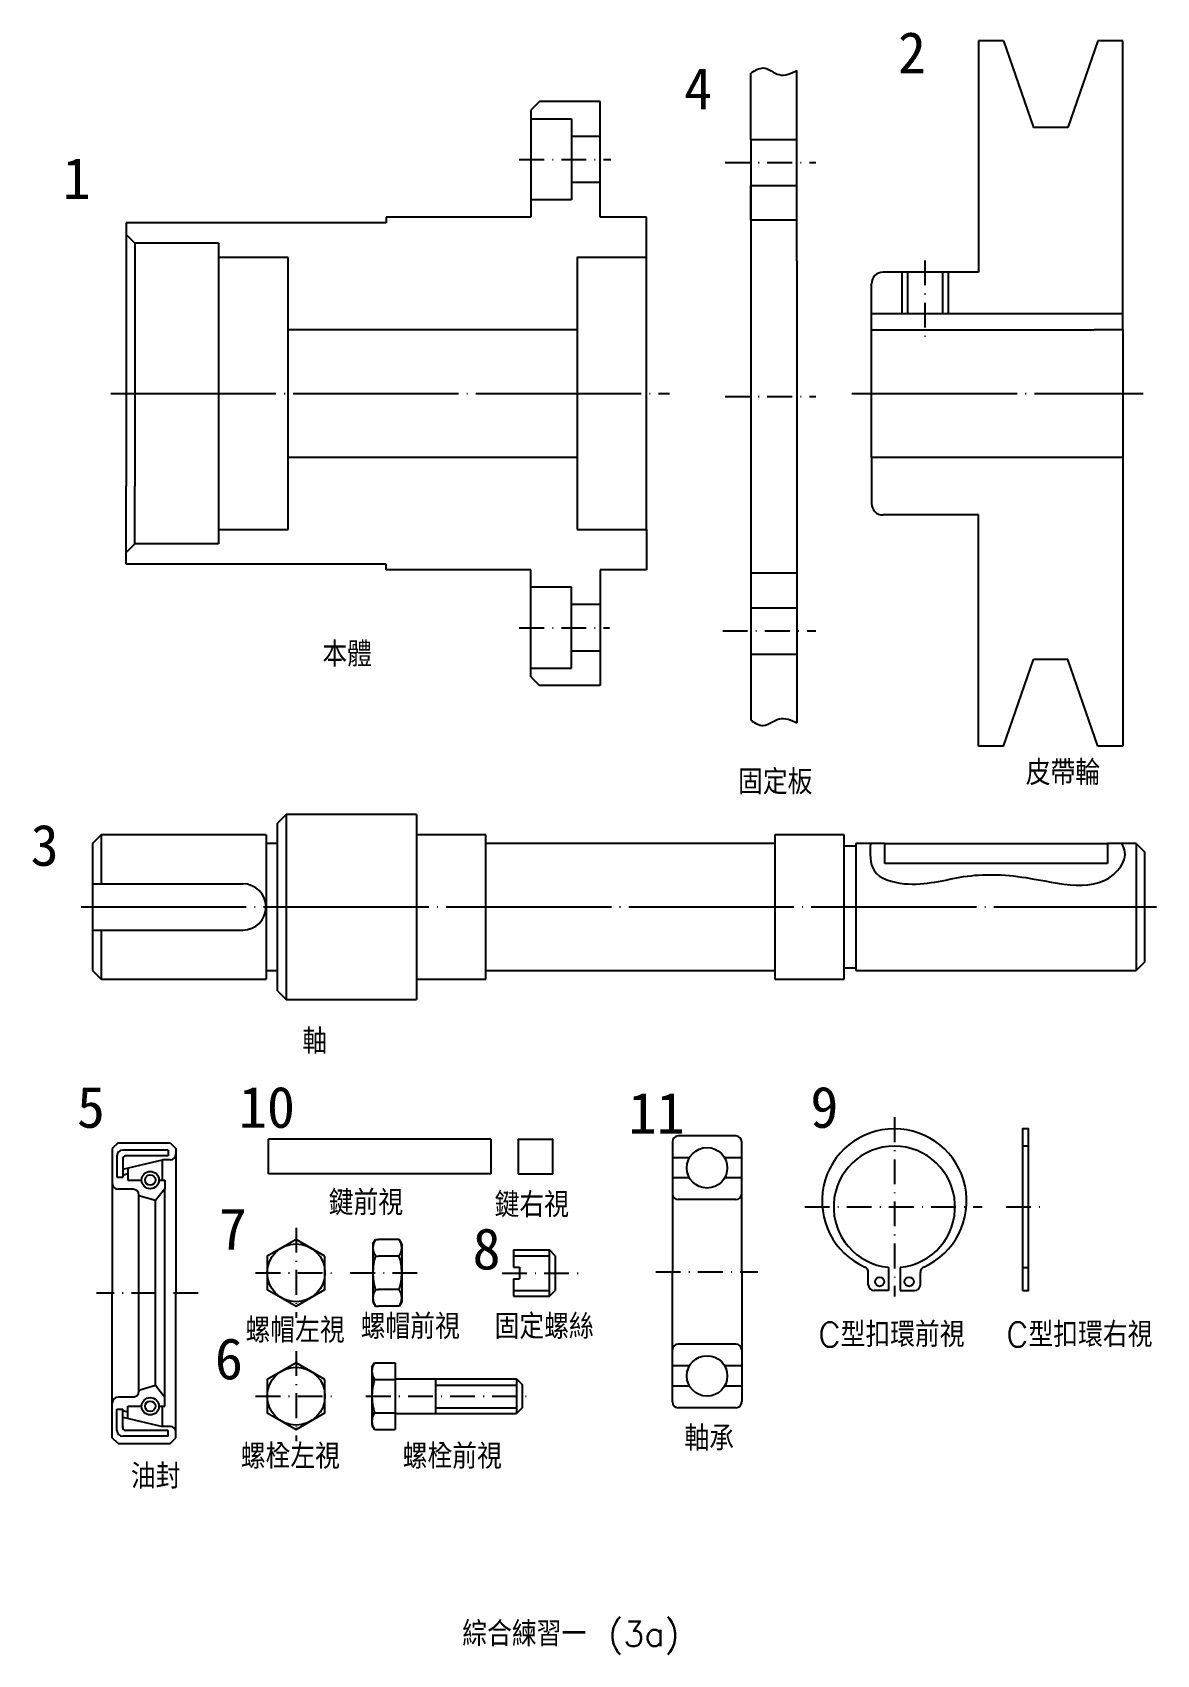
# Model space of a CAD drawing. Extents: x 406 to 542, y -387 to -190.
import ezdxf

# ---------------------------------------------------------------- set-up
doc = ezdxf.new("R2010")
doc.units = 0
for name, pattern in [('CENT3', [5, 3, -1, 0, -1]), ('中心線', [22, 20, -1, 0, -1]), ('虛線', [4, 3, -1])]:
    doc.linetypes.add(name, pattern=pattern)
doc.layers.get('0').update_dxf_attribs({"color": 3, "linetype": 'CONTINUOUS'})
for name, color, linetype in [('CENT3', 1, 'CENT3'), ('中心線', 1, '中心線'), ('文字', 6, 'CONTINUOUS'), ('虛線', 6, '虛線'), ('輪廓線', 7, 'CONTINUOUS')]:
    doc.layers.add(name, color=color, linetype=linetype)
doc.styles.add('CNS1', font='txt.shx', dxfattribs={"height": 3, "bigfont": 'chineset.shx'})

msp = doc.modelspace()

# ---------------------------------------------------------------- linework, layer by layer
for p, q in [((511.11, -219.18), (511.11, -224.22)), ((516.71, -219.18), (516.71, -224.22)), ((464.11, -338.24), (468.45, -338.24)), ((464.11, -342.44), (468.45, -342.44)), ((454.66, -353.92), (464.46, -353.92)), ((454.66, -356.64), (464.46, -356.64))]:
    msp.add_line(p, q)
for points in [[(492.81, -195.12), (494.33, -194.47), (496.27, -195.28), (498.41, -194.79)], [(492.81, -273.41), (494.33, -274.06), (496.27, -273.25), (498.41, -273.73)], [(507.3, -288.33), (507.76, -291.63), (511.41, -293.21), (518.59, -292.36), (526.13, -292.48), (537.21, -291.63), (538.12, -289.38), (537.74, -288.33)]]:
    msp.add_spline(points, degree=3)
at = {"layer": 'CENT3'}
for p, q in [((464.8, -205.53), (475.89, -205.53)), ((489.72, -205.91), (500.7, -205.91)), ((513.91, -217.78), (513.91, -227.58)), ((489.72, -234.22), (500.7, -234.22)), ((464.8, -262.23), (475.73, -262.23)), ((489.43, -262.61), (500.7, -262.61)), ((510.2, -321.48), (510.2, -343.18)), ((499.35, -332.33), (520.83, -332.33)), ((523.73, -332.33), (528.43, -332.33)), ((437.77, -334.87), (437.77, -345.75)), ((432.87, -340.31), (442.21, -340.31)), ((444.34, -340.31), (453.07, -340.31)), ((462.71, -340.34), (472.51, -340.34)), ((481.33, -340.2), (493.66, -340.2)), ((425.94, -342.77), (413.6, -342.77)), ((437.77, -349.8), (437.77, -360.68)), ((432.87, -355.24), (442.21, -355.24)), ((446.23, -355.24), (465.85, -355.24))]:
    msp.add_line(p, q, dxfattribs=at)
at = {"layer": '中心線'}
for p, q in [((415.34, -233.88), (482.98, -233.88)), ((505.05, -233.88), (540.33, -233.88)), ((411.74, -296.03), (541.94, -296.03))]:
    msp.add_line(p, q, dxfattribs=at)
at = {"layer": '虛線'}
for p, q in [((526.43, -324.98), (525.73, -324.98)), ((525.73, -339.65), (526.43, -339.65))]:
    msp.add_line(p, q, dxfattribs=at)
at = {"layer": '輪廓線'}
for p, q in [((520.38, -191.18), (520.38, -219.18)), ((523.43, -191.18), (520.38, -191.18)), ((523.43, -191.18), (527.05, -201.68)), ((534.83, -191.18), (531.22, -201.68)), ((537.88, -191.18), (534.83, -191.18)), ((537.88, -226.18), (537.88, -191.18)), ((492.81, -198.91), (492.81, -195.12)), ((498.41, -205.91), (498.41, -194.79)), ((467.25, -198.53), (466.2, -199.58)), ((466.2, -199.58), (466.2, -212.53)), ((474.6, -198.53), (467.25, -198.53)), ((474.6, -202.73), (474.6, -198.53)), ((492.81, -203.11), (492.81, -198.91)), ((466.2, -200.63), (471.1, -200.63)), ((471.1, -200.63), (471.1, -210.43)), ((531.22, -201.68), (527.05, -201.68)), ((471.1, -202.73), (474.6, -202.73)), ((474.6, -208.33), (474.6, -202.73)), ((492.81, -203.11), (492.81, -265.41)), ((492.81, -203.11), (498.41, -203.11)), ((498.41, -212.91), (498.41, -205.96)), ((474.6, -208.33), (471.1, -208.33)), ((474.6, -212.53), (474.6, -208.33)), ((492.81, -208.71), (498.41, -208.71)), ((492.81, -212.91), (492.81, -208.71)), ((471.1, -210.43), (466.2, -210.43)), ((448.7, -213.23), (417.2, -213.23)), ((417.2, -213.23), (417.2, -214.63)), ((466.2, -212.53), (448.7, -212.53)), ((448.7, -212.53), (448.7, -213.23)), ((480.2, -212.53), (474.6, -212.53)), ((480.2, -217.43), (480.2, -212.53)), ((498.41, -212.91), (492.81, -212.91)), ((498.41, -217.81), (498.41, -212.91)), ((417.2, -214.63), (417.2, -222.68)), ((417.2, -214.63), (418.25, -215.68)), ((428.4, -215.68), (418.25, -215.68)), ((418.25, -215.68), (418.25, -222.68)), ((428.4, -215.68), (428.4, -252.08)), ((436.8, -217.43), (428.4, -217.43)), ((436.8, -250.33), (436.8, -217.43)), ((498.41, -217.81), (498.41, -250.71)), ((520.38, -219.18), (508.84, -219.18)), ((511.81, -219.18), (511.81, -224.22)), ((516.01, -219.18), (516.01, -224.22)), ((507.44, -241.58), (507.44, -220.58)), ((417.2, -222.68), (417.2, -245.08)), ((418.25, -222.68), (418.25, -245.08)), ((537.88, -224.22), (507.44, -224.22)), ((471.8, -226.18), (436.8, -226.18)), ((507.44, -226.18), (534.38, -226.18)), ((537.88, -226.18), (534.38, -226.18)), ((537.88, -226.18), (537.88, -241.58)), ((436.8, -241.58), (471.8, -241.58)), ((507.44, -241.58), (537.88, -241.58)), ((507.44, -241.58), (507.44, -247.18)), ((537.88, -241.58), (537.88, -276.58)), ((417.2, -253.13), (417.2, -245.08)), ((418.25, -252.08), (418.25, -245.08)), ((520.38, -248.58), (508.84, -248.58)), ((520.38, -276.58), (520.38, -248.58)), ((428.4, -250.33), (436.8, -250.33)), ((480.2, -250.33), (480.2, -255.23)), ((498.41, -250.71), (498.41, -255.61)), ((417.2, -253.13), (418.25, -252.08)), ((417.2, -254.53), (417.2, -253.13)), ((428.4, -252.08), (418.25, -252.08)), ((448.7, -254.53), (417.2, -254.53)), ((448.7, -255.23), (448.7, -254.53)), ((466.2, -255.23), (448.7, -255.23)), ((466.2, -268.18), (466.2, -255.23)), ((480.2, -255.23), (474.6, -255.23)), ((474.6, -255.23), (474.6, -259.43)), ((498.41, -255.61), (492.81, -255.61)), ((492.81, -255.61), (492.81, -259.81)), ((498.41, -255.61), (498.41, -273.73)), ((471.1, -257.33), (466.2, -257.33)), ((471.1, -267.13), (471.1, -257.33)), ((474.6, -259.43), (471.1, -259.43)), ((474.6, -259.43), (474.6, -265.03)), ((492.81, -259.81), (498.41, -259.81)), ((471.1, -265.03), (474.6, -265.03)), ((474.6, -265.03), (474.6, -269.23)), ((492.81, -265.41), (492.81, -269.61)), ((492.81, -265.41), (498.41, -265.41)), ((523.43, -276.58), (527.05, -266.08)), ((531.22, -266.08), (527.05, -266.08)), ((534.83, -276.58), (531.22, -266.08)), ((466.2, -267.13), (471.1, -267.13)), ((466.2, -268.18), (467.25, -269.23)), ((474.6, -269.23), (467.25, -269.23)), ((492.81, -269.61), (492.81, -273.41)), ((523.43, -276.58), (520.38, -276.58)), ((537.88, -276.58), (534.83, -276.58)), ((436.59, -284.83), (435.54, -285.88)), ((435.54, -306.18), (435.54, -285.88)), ((452.34, -284.83), (436.59, -284.83)), ((436.59, -284.83), (436.59, -307.23)), ((452.34, -284.83), (452.34, -307.23)), ((414.19, -287.28), (413.14, -288.33)), ((413.14, -288.33), (413.14, -303.73)), ((434.14, -287.28), (414.19, -287.28)), ((414.19, -287.28), (414.19, -293.23)), ((434.14, -287.28), (434.14, -304.78)), ((435.54, -288.33), (434.14, -288.33)), ((460.74, -287.28), (452.34, -287.28)), ((460.74, -304.78), (460.74, -287.28)), ((495.74, -288.33), (460.74, -288.33)), ((495.74, -287.28), (495.74, -304.78)), ((504.14, -287.28), (495.74, -287.28)), ((504.14, -304.78), (504.14, -287.28)), ((505.54, -288.33), (505.54, -303.73)), ((509.05, -288.33), (505.54, -288.33)), ((509.05, -288.33), (535.99, -288.33)), ((509.05, -290.78), (509.05, -288.33)), ((539.49, -288.33), (535.99, -288.33)), ((535.99, -288.33), (535.99, -290.78)), ((539.49, -288.33), (540.54, -289.38)), ((539.49, -288.33), (539.49, -303.73)), ((505.54, -288.68), (504.14, -288.68)), ((540.54, -302.68), (540.54, -289.38)), ((535.99, -290.78), (509.05, -290.78)), ((413.14, -293.23), (431.34, -293.23)), ((434.14, -296.03), (434.14, -296.03)), ((413.14, -298.83), (431.34, -298.83)), ((414.19, -298.83), (414.19, -304.78)), ((413.14, -303.73), (414.19, -304.78)), ((434.14, -303.73), (435.54, -303.73)), ((460.74, -303.73), (495.74, -303.73)), ((504.14, -303.38), (505.54, -303.38)), ((505.54, -303.73), (539.49, -303.73)), ((540.54, -302.68), (539.49, -303.73)), ((414.19, -304.78), (434.14, -304.78)), ((435.54, -306.18), (436.59, -307.23)), ((452.34, -304.78), (460.74, -304.78)), ((495.74, -304.78), (504.14, -304.78)), ((436.59, -307.23), (452.34, -307.23)), ((491.03, -323.75), (484.03, -323.75)), ((416.23, -324.57), (415.53, -325.27)), ((415.53, -325.27), (415.53, -342.77)), ((416.23, -324.57), (422.53, -324.57)), ((422.29, -325.46), (416.79, -325.46)), ((422.29, -325.46), (422.29, -326.16)), ((422.53, -324.57), (423.23, -325.27)), ((423.23, -325.27), (423.23, -342.77)), ((461.37, -324.14), (434.43, -324.14)), ((434.43, -328.34), (434.43, -324.14)), ((461.37, -324.14), (461.37, -328.34)), ((464.65, -324.14), (468.85, -324.14)), ((464.65, -324.14), (464.65, -328.34)), ((468.85, -328.34), (468.85, -324.14)), ((483.33, -324.45), (483.33, -340.2)), ((491.73, -340.2), (491.73, -324.45)), ((416.09, -326.16), (416.09, -328.73)), ((416.79, -326.51), (416.79, -328.73)), ((416.79, -327.78), (421.61, -326.64)), ((422.29, -326.16), (417.14, -326.16)), ((417.41, -327.63), (417.41, -329.08)), ((422.53, -326.64), (421.61, -326.64)), ((421.61, -329.08), (421.61, -326.64)), ((485.41, -326.38), (483.33, -326.38)), ((491.73, -326.38), (489.66, -326.38)), ((416.09, -328.73), (416.79, -328.73)), ((417.41, -328.35), (416.79, -328.53)), ((417.41, -329.08), (419.07, -329.08)), ((421.17, -329.08), (421.88, -329.08)), ((421.88, -329.08), (421.88, -330.13)), ((461.37, -328.34), (434.43, -328.34)), ((464.65, -328.34), (468.85, -328.34)), ((485.41, -328.83), (483.33, -328.83)), ((491.73, -328.83), (489.66, -328.83)), ((418.04, -330.2), (416.23, -330.2)), ((418.74, -330.98), (418.74, -330.89)), ((418.74, -354.57), (418.74, -330.98)), ((420.76, -331.57), (418.74, -330.98)), ((421.88, -330.13), (420.76, -331.57)), ((420.76, -353.97), (420.76, -331.57)), ((421.88, -355.42), (421.88, -330.13)), ((491.03, -331.45), (484.03, -331.45)), ((447.07, -336.81), (447.39, -336.27)), ((447.07, -336.81), (447.07, -343.81)), ((447.39, -336.27), (447.77, -336.27)), ((450.26, -336.27), (447.77, -336.27)), ((450.57, -336.81), (450.26, -336.27)), ((450.57, -336.81), (450.57, -343.81)), ((464.11, -337.54), (468.45, -337.54)), ((464.11, -337.54), (464.11, -339.64)), ((468.45, -343.14), (468.45, -337.54)), ((469.15, -338.24), (468.45, -337.54)), ((447.37, -338.29), (447.77, -338.29)), ((450.27, -338.29), (447.77, -338.29)), ((464.11, -339.64), (464.81, -339.64)), ((464.81, -339.64), (464.81, -341.04)), ((469.15, -338.24), (469.15, -342.44)), ((509.5, -339.65), (509.5, -342.45)), ((510.9, -339.65), (510.9, -342.45)), ((525.73, -339.65), (525.73, -342.45)), ((464.11, -341.04), (464.11, -343.14)), ((464.11, -341.04), (464.81, -341.04)), ((483.33, -355.95), (483.33, -340.2)), ((491.73, -340.2), (491.73, -355.95)), ((507.05, -341.75), (507.05, -340.26)), ((513.35, -341.75), (513.35, -340.26)), ((415.53, -360.27), (415.53, -342.77)), ((423.23, -360.27), (423.23, -342.77)), ((447.37, -342.33), (447.77, -342.33)), ((450.27, -342.33), (447.77, -342.33)), ((464.11, -343.14), (468.45, -343.14)), ((468.45, -343.14), (469.15, -342.44)), ((509.5, -342.45), (507.75, -342.45)), ((510.9, -342.45), (512.65, -342.45)), ((447.07, -343.81), (447.39, -344.35)), ((447.39, -344.35), (447.77, -344.35)), ((450.26, -344.35), (447.77, -344.35)), ((450.57, -343.81), (450.26, -344.35)), ((491.03, -348.95), (484.03, -348.95)), ((446.96, -351.74), (447.27, -351.2)), ((447.27, -351.2), (449.76, -351.2)), ((449.76, -351.2), (449.76, -359.28)), ((446.96, -351.74), (446.96, -358.74)), ((446.96, -353.22), (449.76, -353.22)), ((449.76, -353.14), (464.46, -353.14)), ((454.66, -353.14), (454.66, -357.34)), ((464.46, -353.14), (464.46, -357.34)), ((464.46, -353.14), (465.16, -353.84)), ((485.41, -351.58), (483.33, -351.58)), ((491.73, -351.58), (489.66, -351.58)), ((418.04, -355.35), (416.23, -355.35)), ((420.76, -353.97), (418.74, -354.57)), ((418.74, -354.57), (418.74, -354.66)), ((421.88, -355.42), (420.76, -353.97)), ((465.16, -353.84), (465.16, -356.64)), ((485.41, -354.03), (483.33, -354.03)), ((491.73, -354.03), (489.66, -354.03)), ((416.09, -359.39), (416.09, -356.82)), ((416.09, -356.82), (416.79, -356.82)), ((416.79, -359.04), (416.79, -356.82)), ((417.41, -357.2), (416.79, -357.02)), ((417.41, -357.92), (417.41, -356.47)), ((417.41, -356.47), (419.07, -356.47)), ((421.17, -356.47), (421.88, -356.47)), ((421.61, -358.91), (421.61, -356.47)), ((421.88, -356.47), (421.88, -355.42)), ((446.96, -357.26), (449.76, -357.26)), ((449.76, -357.34), (464.46, -357.34)), ((465.16, -356.64), (464.46, -357.34)), ((491.03, -356.65), (484.03, -356.65)), ((416.79, -357.77), (421.61, -358.91)), ((422.53, -358.91), (421.61, -358.91)), ((446.96, -358.74), (447.27, -359.28)), ((447.27, -359.28), (449.76, -359.28)), ((416.23, -360.97), (415.53, -360.27)), ((416.23, -360.97), (422.53, -360.97)), ((422.29, -360.09), (416.79, -360.09)), ((422.29, -359.39), (417.14, -359.39)), ((422.29, -360.09), (422.29, -359.39)), ((422.53, -360.97), (423.23, -360.27))]:
    msp.add_line(p, q, dxfattribs=at)
for points in [[(471.8, -250.33), (480.2, -250.33), (480.2, -217.43), (471.8, -217.43)], [(525.73, -342.45), (526.43, -342.45), (526.43, -322.88), (525.73, -322.88)], [(441.27, -338.29), (437.77, -336.27), (434.27, -338.29), (434.27, -342.33), (437.77, -344.35), (441.27, -342.33)], [(441.27, -353.22), (437.77, -351.2), (434.27, -353.22), (434.27, -357.26), (437.77, -359.28), (441.27, -357.26)]]:
    msp.add_lwpolyline(points, close=True, dxfattribs=at)
for centre, radius in [((487.53, -327.6), 2.45), ((420.12, -329.08), 1.05), ((420.12, -329.08), 0.63), ((437.77, -340.31), 3.5), ((508.42, -341.39), 0.56), ((511.99, -341.39), 0.56), ((487.53, -352.8), 2.45), ((437.77, -355.24), 3.5), ((420.12, -356.47), 1.05), ((420.12, -356.47), 0.63)]:
    msp.add_circle(centre, radius, dxfattribs=at)
for centre, radius, start, end in [((508.84, -220.58), 1.4, 90, 180), ((508.84, -247.18), 1.4, 180, 270), ((431.34, -296.03), 2.8, 0, 90), ((431.34, -296.03), 2.8, 270, 0), ((484.03, -324.45), 0.7, 90, 180), ((491.03, -324.45), 0.7, 0, 90), ((510.2, -331.63), 8.75, 294.0421, 245.9579), ((416.79, -326.16), 0.7, 90, 180), ((422.53, -325.94), 0.7, 270, 0), ((510.2, -332.33), 7.35, 275.465, 264.535), ((417.14, -326.51), 0.35, 90, 180), ((416.23, -329.5), 0.7, 180, 270), ((418.04, -330.9), 0.7, 0.2763, 90), ((484.03, -330.75), 0.7, 180, 270), ((491.03, -330.75), 0.7, 270, 0), ((448.82, -337.28), 1.75, 144.7356, 215.2644), ((448.82, -337.28), 1.75, 324.7356, 35.2644), ((454.07, -340.31), 7, 163.2213, 180), ((443.57, -340.31), 7, 0, 16.7787), ((506.35, -340.26), 0.7, 0, 65.9579), ((514.05, -340.26), 0.7, 114.0421, 180), ((454.07, -340.31), 7, 180, 196.7787), ((443.57, -340.31), 7, 343.2213, 0), ((448.82, -343.34), 1.75, 144.7356, 215.2644), ((448.82, -343.34), 1.75, 324.7356, 35.2644), ((507.75, -341.75), 0.7, 180, 270), ((512.65, -341.75), 0.7, 270, 0), ((484.03, -349.65), 0.7, 90, 180), ((491.03, -349.65), 0.7, 0, 90), ((448.71, -352.21), 1.75, 144.7356, 215.2644), ((453.96, -355.24), 7, 163.2213, 196.7787), ((416.23, -356.05), 0.7, 90, 180), ((418.04, -354.65), 0.7, 270, 359.7237), ((448.71, -358.27), 1.75, 144.7356, 215.2644), ((484.03, -355.95), 0.7, 180, 270), ((491.03, -355.95), 0.7, 270, 0), ((417.14, -359.04), 0.35, 180, 270), ((422.53, -359.61), 0.7, 0, 90), ((416.79, -359.39), 0.7, 180, 270)]:
    msp.add_arc(centre, radius, start, end, dxfattribs=at)

# ---------------------------------------------------------------- texts
at = {"layer": '文字', "style": 'CNS1'}
for s, p in [('本體', (440.96, -266.93)), ('皮帶輪', (526.11, -281.28)), ('固定板', (491.28, -282.4)), ('軸', (438.54, -313.8)), ('鍵前視', (441.73, -333.33)), ('鍵右視', (461.81, -333.58)), ('螺帽左視', (431.66, -348.77)), ('螺帽前視', (445.6, -348.32)), ('固定螺絲', (461.81, -348.32)), ('C型扣環前視', (501, -349.29)), ('C型扣環右視', (523.74, -349.29)), ('軸承', (484.79, -361.85)), ('螺栓左視', (431.08, -364.03)), ('螺栓前視', (450.68, -364.03)), ('油封', (417.78, -366.44))]:
    msp.add_text(s, height=3, dxfattribs=at).set_placement(p)
at = {"layer": '輪廓線'}
for s, p in [('2', (510.63, -195.11)), ('4', (484.75, -199.46)), ('1', (409.51, -210.34)), ('3', (405.64, -291.05)), ('5', (411.24, -322.76)), ('10', (430.84, -322.76)), ('9', (500.03, -322.76)), ('11', (478.01, -323.48)), ('7', (428.42, -337.5)), ('8', (459.14, -339.91)), ('6', (427.94, -353.21))]:
    msp.add_text(s, height=5, dxfattribs=at).set_placement(p)
at = {"layer": '輪廓線', "style": 'CNS1'}
msp.add_text('綜合練習一 (3a)', height=3, dxfattribs=at).set_placement((457.9, -385.52))

doc.saveas('drawing.dxf')
